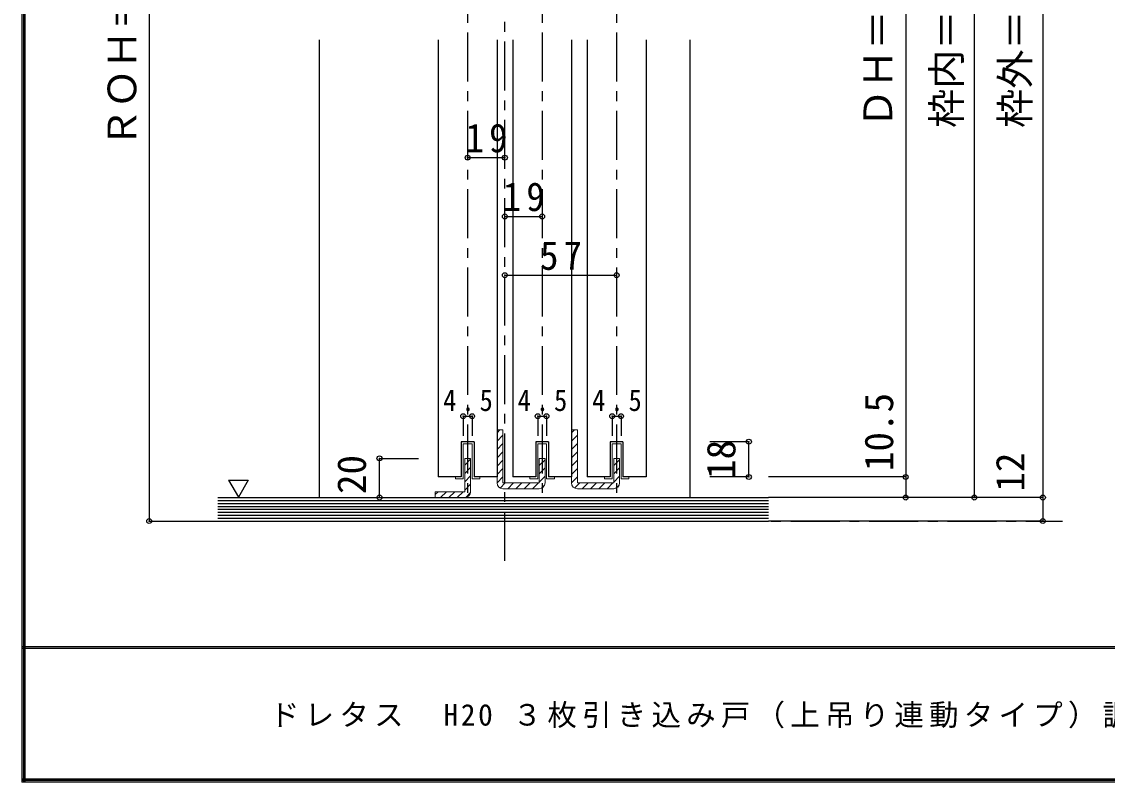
# Model space of a CAD drawing. Units: millimetres at full size, sheet at 1:5. Extents: x -973 to 977, y -718 to 696.
# Drawn here: x -973 to -419, y -701 to -313 of the extents above; entities that cross this region are included whole.
import ezdxf
from ezdxf.enums import TextEntityAlignment as Align

# ---------------------------------------------------------------- set-up
doc = ezdxf.new("R2010")
doc.units = ezdxf.units.MM
doc.header["$LTSCALE"] = 5
doc.header["$PDMODE"] = 32
doc.header["$PDSIZE"] = 2.5
doc.linetypes.add('CHAIN1', pattern=[8, 5, -1, 1, -1])
doc.linetypes.add('DASHED1', pattern=[1.8, 1.2, -0.6])
for name, color, linetype in [('0-1_通り芯', 4, 'CHAIN1'), ('0-3_仕上げ', 2, 'Continuous'), ('0-4_枠', 3, 'Continuous'), ('0-6_扉', 6, 'Continuous'), ('0-A_文字', 7, 'Continuous'), ('0-B_寸法', 7, 'Continuous'), ('0-C_ハッチ', 4, 'DASHED1'), ('F-1_枠', 6, 'Continuous'), ('F-A_文字', 7, 'Continuous')]:
    doc.layers.add(name, color=color, linetype=linetype)
doc.layers.add('0-7_金物', color=7, linetype='Continuous', lineweight=18)
doc.styles.add('ＭＳ ゴシック', font='')
doc.styles.get('ＭＳ ゴシック').set_extended_font_data('MS Gothic')

msp = doc.modelspace()

# ---------------------------------------------------------------- linework, layer by layer
at = {"layer": '0-1_通り芯'}
for p, q in [((-726.833, -587.752), (-726.833, -2.5)), ((-745.833, -78.151), (-745.833, -555.5)), ((-707.833, -78.151), (-707.833, -555.5)), ((-669.833, -78.151), (-669.833, -555.5)), ((-860.997, -567.5), (-442.333, -567.5))]:
    msp.add_line(p, q, dxfattribs=at)
at = {"layer": '0-3_仕上げ'}
for p, q in [((-873.333, -555.5), (-592.333, -555.5)), ((-873.333, -567.5), (-592.333, -567.5))]:
    msp.add_line(p, q, dxfattribs=at)
at = {"layer": '0-3_仕上げ', "color": 7}
for p, q in [((-873.333, -557), (-592.333, -557)), ((-873.333, -558.5), (-592.333, -558.5)), ((-873.333, -560), (-592.333, -560)), ((-873.333, -561.5), (-592.333, -561.5)), ((-873.333, -563), (-592.333, -563)), ((-873.333, -564.5), (-592.333, -564.5)), ((-873.333, -566), (-592.333, -566))]:
    msp.add_line(p, q, dxfattribs=at)
at = {"layer": '0-4_枠', "color": 4}
for p, q in [((-821.333, -555.5), (-821.333, -321.826)), ((-632.333, -555.5), (-632.333, -321.826))]:
    msp.add_line(p, q, dxfattribs=at)
at = {"layer": '0-6_扉'}
for p, q in [((-760.833, -321.826), (-760.833, -545)), ((-730.833, -321.826), (-730.833, -545)), ((-722.833, -321.826), (-722.833, -545)), ((-692.833, -321.826), (-692.833, -545)), ((-684.833, -321.826), (-684.833, -545)), ((-654.833, -321.826), (-654.833, -545)), ((-749.083, -527), (-749.083, -545)), ((-742.583, -527), (-749.083, -527)), ((-742.583, -527), (-742.583, -545)), ((-711.083, -527), (-711.083, -545)), ((-704.583, -527), (-711.083, -527)), ((-704.583, -527), (-704.583, -545)), ((-673.083, -527), (-673.083, -545)), ((-666.583, -527), (-673.083, -527)), ((-666.583, -527), (-666.583, -545)), ((-749.083, -545), (-760.833, -545)), ((-730.833, -545), (-742.583, -545)), ((-711.083, -545), (-722.833, -545)), ((-692.833, -545), (-704.583, -545)), ((-673.083, -545), (-684.833, -545)), ((-654.833, -545), (-666.583, -545))]:
    msp.add_line(p, q, dxfattribs=at)
at = {"layer": '0-7_金物', "color": 3}
for p, q in [((-727.833, -520.999), (-730.833, -520.999)), ((-730.833, -520.999), (-730.833, -544.999)), ((-727.833, -520.999), (-727.833, -547.999)), ((-689.833, -520.999), (-692.833, -520.999)), ((-692.833, -520.999), (-692.833, -544.999)), ((-689.833, -520.999), (-689.833, -547.999)), ((-747.333, -535.5), (-744.333, -535.5)), ((-747.333, -535.5), (-747.333, -552.5)), ((-744.333, -552.5), (-744.333, -535.5)), ((-706.333, -535.5), (-709.333, -535.5)), ((-709.333, -535.5), (-709.333, -547.999)), ((-706.333, -535.5), (-706.333, -548)), ((-668.333, -535.5), (-671.333, -535.5)), ((-671.333, -535.5), (-671.333, -547.999)), ((-668.333, -535.5), (-668.333, -548)), ((-730.833, -547.999), (-730.833, -544.999)), ((-709.333, -547.999), (-727.833, -547.999)), ((-692.833, -547.999), (-692.833, -544.999)), ((-671.333, -547.999), (-689.833, -547.999)), ((-762.333, -552.5), (-762.333, -555.5)), ((-762.333, -552.5), (-747.333, -552.5)), ((-727.833, -550.999), (-709.332, -550.999)), ((-689.833, -550.999), (-671.332, -550.999)), ((-747.333, -555.5), (-762.333, -555.5))]:
    msp.add_line(p, q, dxfattribs=at)
at = {"layer": '0-7_金物'}
for p, q in [((-749.083, -545), (-749.083, -527)), ((-749.083, -527), (-742.583, -527)), ((-748.083, -546), (-748.083, -528)), ((-743.583, -528), (-748.083, -528)), ((-743.583, -528), (-743.583, -546)), ((-742.583, -527), (-742.583, -545)), ((-711.083, -545), (-711.083, -527)), ((-711.083, -527), (-704.583, -527)), ((-710.083, -546), (-710.083, -528)), ((-705.583, -528), (-710.083, -528)), ((-705.583, -528), (-705.583, -546)), ((-704.583, -527), (-704.583, -545)), ((-673.083, -545), (-673.083, -527)), ((-673.083, -527), (-666.583, -527)), ((-672.083, -546), (-672.083, -528)), ((-667.583, -528), (-672.083, -528)), ((-667.583, -528), (-667.583, -546)), ((-666.583, -527), (-666.583, -545)), ((-752.083, -545), (-749.083, -545)), ((-752.083, -546), (-752.083, -545)), ((-748.083, -546), (-752.083, -546)), ((-743.583, -546), (-739.583, -546)), ((-742.583, -545), (-739.583, -545)), ((-739.583, -545), (-739.583, -546)), ((-714.083, -545), (-711.083, -545)), ((-714.083, -546), (-714.083, -545)), ((-710.083, -546), (-714.083, -546)), ((-705.583, -546), (-701.583, -546)), ((-704.583, -545), (-701.583, -545)), ((-701.583, -545), (-701.583, -546)), ((-676.083, -545), (-673.083, -545)), ((-676.083, -546), (-676.083, -545)), ((-672.083, -546), (-676.083, -546)), ((-667.583, -546), (-663.583, -546)), ((-666.583, -545), (-663.583, -545)), ((-663.583, -545), (-663.583, -546))]:
    msp.add_line(p, q, dxfattribs=at)
at = {"layer": '0-7_金物', "color": 3}
for centre, start, end in [((-727.833, -547.999), 180, 270), ((-709.332, -548), 270, 0), ((-689.833, -547.999), 180, 270), ((-671.332, -548), 270, 0), ((-747.333, -552.5), 270, 0)]:
    msp.add_arc(centre, 3, start, end, dxfattribs=at)
at = {"layer": '0-A_文字'}
msp.add_line((-867.769, -546.686), (-862.769, -555.347), dxfattribs=at)
msp.add_lwpolyline([(-867.769, -546.686), (-857.769, -546.686), (-862.769, -555.347)], dxfattribs=at)
at = {"layer": '0-B_寸法', "color": 4}
for p, q in [((-908.333, -56.151), (-908.333, -567.5)), ((-487.333, -64.151), (-487.333, -555.5)), ((-452.333, -64.151), (-452.333, -567.5)), ((-522.333, -94.151), (-522.333, -555.5)), ((-745.833, -382), (-726.833, -382)), ((-726.833, -412), (-707.833, -412)), ((-726.833, -442), (-669.833, -442)), ((-748.083, -514), (-743.583, -514)), ((-748.083, -514), (-748.083, -524)), ((-743.583, -514), (-743.583, -524)), ((-710.083, -514), (-705.583, -514)), ((-710.083, -514), (-710.083, -524)), ((-705.583, -514), (-705.583, -524)), ((-672.083, -514), (-667.583, -514)), ((-672.083, -514), (-672.083, -524)), ((-667.583, -514), (-667.583, -524)), ((-602.333, -527), (-622.333, -527)), ((-602.333, -545), (-602.333, -527)), ((-790.833, -535.5), (-770.833, -535.5)), ((-790.833, -555.5), (-790.833, -535.5)), ((-602.333, -545), (-622.333, -545)), ((-522.333, -545), (-592.333, -545)), ((-790.833, -555.5), (-770.833, -555.5)), ((-452.333, -555.5), (-592.333, -555.5)), ((-908.333, -567.5), (-873.333, -567.5)), ((-452.333, -567.5), (-592.333, -567.5))]:
    msp.add_line(p, q, dxfattribs=at)
at = {"layer": '0-B_寸法'}
for p in [(-745.833, -382), (-726.833, -382), (-726.833, -412), (-707.833, -412), (-726.833, -442), (-669.833, -442), (-748.083, -514), (-743.583, -514), (-710.083, -514), (-705.583, -514), (-672.083, -514), (-667.583, -514), (-602.333, -527), (-790.833, -535.5), (-602.333, -545), (-522.333, -545), (-790.833, -555.5), (-522.333, -555.5), (-487.333, -555.5), (-452.333, -555.5), (-908.333, -567.5), (-452.333, -567.5)]:
    msp.add_point(p, dxfattribs=at)
at = {"layer": '0-C_ハッチ', "linetype": 'Continuous'}
for p, q in [((-730.833, -522.483), (-729.349, -520.999)), ((-730.833, -526.726), (-727.833, -523.726)), ((-692.833, -522.483), (-691.349, -520.999)), ((-692.833, -526.726), (-689.833, -523.726)), ((-730.833, -530.969), (-727.833, -527.969)), ((-692.833, -530.969), (-689.833, -527.969)), ((-747.333, -538.982), (-744.333, -535.982)), ((-730.833, -535.211), (-727.833, -532.211)), ((-730.833, -539.454), (-727.833, -536.454)), ((-709.333, -539.167), (-706.333, -536.167)), ((-692.833, -535.211), (-689.833, -532.211)), ((-692.833, -539.454), (-689.833, -536.454)), ((-671.333, -539.167), (-668.333, -536.167)), ((-747.333, -543.225), (-744.333, -540.225)), ((-730.833, -543.697), (-727.833, -540.697)), ((-709.333, -543.41), (-706.333, -540.41)), ((-692.833, -543.697), (-689.833, -540.697)), ((-671.333, -543.41), (-668.333, -540.41)), ((-747.333, -547.468), (-744.333, -544.468)), ((-730.833, -547.939), (-727.833, -544.939)), ((-729.279, -550.628), (-726.651, -547.999)), ((-725.408, -550.999), (-722.408, -547.999)), ((-721.165, -550.999), (-718.165, -547.999)), ((-716.923, -550.999), (-713.923, -547.999)), ((-712.68, -550.999), (-709.68, -547.999)), ((-709.333, -547.652), (-706.333, -544.652)), ((-692.833, -547.939), (-689.833, -544.939)), ((-691.279, -550.628), (-688.651, -547.999)), ((-687.408, -550.999), (-684.408, -547.999)), ((-683.165, -550.999), (-680.165, -547.999)), ((-678.923, -550.999), (-675.923, -547.999)), ((-674.68, -550.999), (-671.68, -547.999)), ((-671.333, -547.652), (-668.333, -544.652)), ((-762.333, -553.982), (-760.851, -552.5)), ((-759.608, -555.5), (-756.608, -552.5)), ((-755.366, -555.5), (-752.366, -552.5)), ((-751.123, -555.5), (-748.123, -552.5)), ((-747.333, -551.71), (-744.333, -548.71)), ((-746.84, -555.459), (-744.373, -552.993)), ((-708.226, -550.788), (-706.544, -549.106)), ((-670.226, -550.788), (-668.544, -549.106))]:
    msp.add_line(p, q, dxfattribs=at)
at = {"layer": 'F-1_枠'}
for p, q in [((-973.347, 695.833), (-973.347, -700.833)), ((-972.514, 695.833), (-972.514, -700.833)), ((-971.68, 695.833), (-971.68, -700.833)), ((976.653, -631.667), (-973.347, -631.667)), ((976.653, -632.5), (-973.347, -632.5)), ((976.653, -699.167), (-973.347, -699.167)), ((976.653, -700), (-973.347, -700)), ((976.653, -700.833), (-973.347, -700.833))]:
    msp.add_line(p, q, dxfattribs=at)

# ---------------------------------------------------------------- texts
at = {"layer": '0-B_寸法', "style": 'ＭＳ ゴシック'}
for s, p in [('ＲＯＨ＝2,055', (-910.474, -376.826)), ('ＤＨ＝1,983', (-524.833, -366.826)), ('枠内＝2,005', (-489.833, -366.826)), ('枠外＝2,035', (-454.833, -366.826)), ('10.5', (-524.333, -542)), ('18', (-604.833, -546)), ('20', (-793.333, -553.707)), ('12', (-457.333, -552.5))]:
    msp.add_text(s, height=14.66, rotation=90, dxfattribs=at).set_placement(p, align=Align.BOTTOM_LEFT)
at = {"layer": '0-B_寸法', "attachment_point": 7, "style": 'ＭＳ ゴシック'}
for s, insert, char_height in [('\\T1.27;\\W0.95;19', (-746.958, -379.5), 14.66), ('\\T1.27;\\W0.95;19', (-727.958, -409.5), 14.66), ('\\T1.27;\\W0.95;57', (-708.958, -439.5), 14.66), ('\\T1.38;\\W0.9;4.5', (-758.333, -511.5), 11), ('\\T1.38;\\W0.9;4.5', (-720.333, -511.5), 11), ('\\T1.38;\\W0.9;4.5', (-682.333, -511.5), 11)]:
    msp.add_mtext(s, dxfattribs=dict(at, insert=insert, char_height=char_height))
at = {"layer": 'F-A_文字', "insert": (-846.68, -673.333), "char_height": 11, "attachment_point": 7, "style": 'ＭＳ ゴシック'}
msp.add_mtext('\\T1.18;ドレタス\u3000H20\\~３枚引き込み戸（上吊り連動タイプ）調整枠', dxfattribs=at)

doc.saveas('drawing.dxf')
